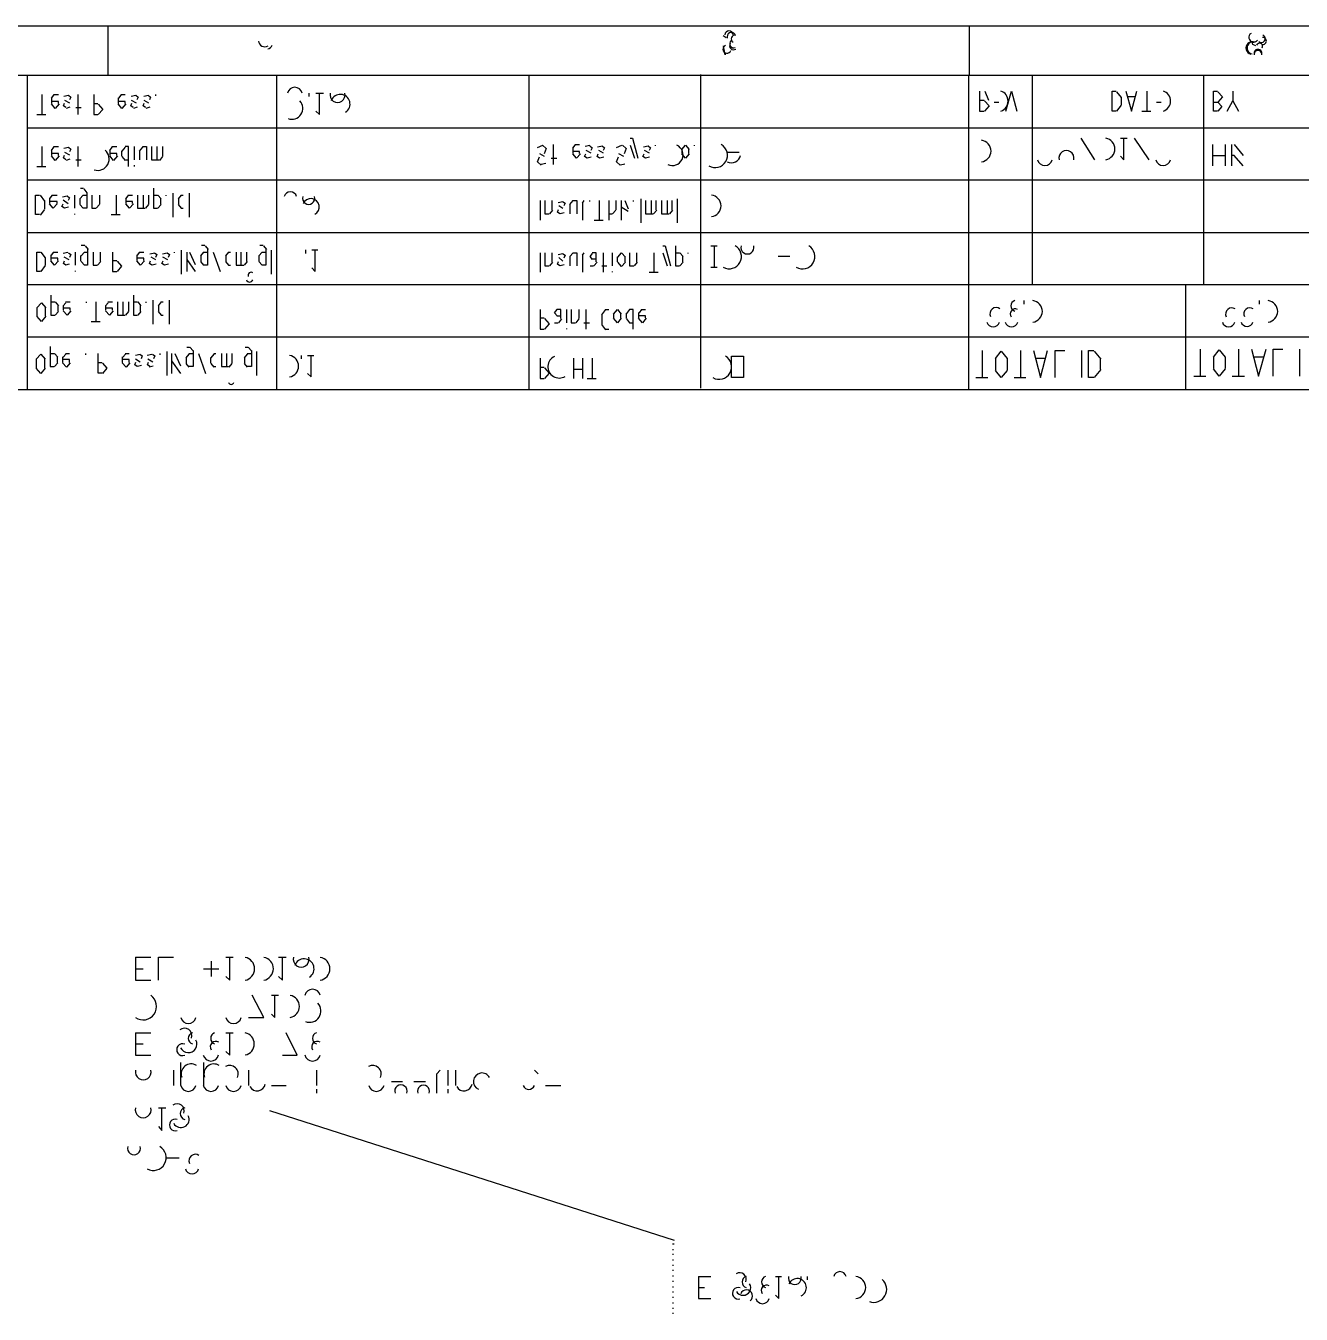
# Model space of a CAD drawing. Header units: millimetres. Extents: x 6 to 1147, y -20 to 811.
# Drawn here: x 318.5 to 539, y 588.2 to 811 of the extents above; entities that cross this region are included whole.
import ezdxf

# ---------------------------------------------------------------- set-up
doc = ezdxf.new("R2010")
doc.units = ezdxf.units.MM
for name, color, linetype in [('ARCS', 4, 'Continuous'), ('CURVES', 6, 'Continuous'), ('LINES', 7, 'Continuous'), ('RECTANGLES', 3, 'Continuous')]:
    doc.layers.add(name, color=color, linetype=linetype)

msp = doc.modelspace()

# ---------------------------------------------------------------- linework, layer by layer
at = {"layer": 'ARCS'}
for centre, radius, start, end in [((440.08, 809.38), 0.722, 4.7636, 175.2364), ((440.53, 809.08), 0.761, 37.3039, 199.179), ((441.13, 808.72), 0.652, 75.9638, 241.1892), ((530.8, 808.99), 0.82, 122.6192, 323.1301), ((532.15, 808.75), 0.658, 228.1798, 67.6199), ((532.42, 808.36), 0.603, 264.2894, 95.7106), ((359.86, 808.48), 1.12, 186.009, 299.3578), ((360.1, 808.15), 1.17, 283.0919, 333.4349), ((439.75, 806.95), 0.702, 109.7989, 339.7751), ((440.89, 807.55), 0.691, 145.6197, 304.3803), ((440.92, 807.88), 0.707, 128.6598, 291.8014), ((530.53, 807.16), 1.07, 67.8906, 258.9965), ((530.71, 807.16), 1.05, 71.0296, 262.0928), ((531.55, 806.08), 0.671, 350.1342, 190.7843), ((531.55, 806.26), 0.663, 355.0303, 185.4403), ((531.82, 807.46), 0.537, 330.9454, 156.8014), ((440.17, 806.08), 0.76, 171.573, 189.8658), ((365.02, 799.06), 1.3, 13.3925, 166.6075), ((364.54, 796.72), 1.88, 249.0755, 43.4518), ((372.43, 799.06), 1.3, 166.293, 13.0919), ((372.91, 797.47), 1.67, 302.125, 159.7751), ((486.52, 797.98), 1.84, 289.0256, 70.9744), ((514.6, 797.98), 1.84, 289.0256, 70.9744), ((483.52, 789.34), 1.88, 277.3524, 82.6476), ((504.94, 789.7), 1.88, 279.1623, 80.8377), ((330.94, 787.99), 2, 252.7839, 49.8208), ((430.3, 788.68), 1.85, 245.0952, 65.0952), ((437.68, 788.62), 2.15, 239.8586, 59.8586), ((498.43, 788.14), 1.3, 346.9081, 193.707), ((440.53, 788.89), 1.58, 243.0042, 348.6901), ((494.71, 788.14), 1.3, 193.707, 346.9081), ((515.14, 788.14), 1.3, 193.3925, 346.6075), ((364.27, 781.18), 1.12, 15.9454, 164.876), ((367.42, 781.18), 1.06, 163.6105, 16.3895), ((367.81, 779.68), 1.44, 297.6995, 156.9487), ((436.84, 779.86), 1.88, 277.3524, 82.6476), ((440.14, 771.1), 2.12, 241.2602, 61.2602), ((443.29, 772.66), 1.12, 164.0546, 15.124), ((452.8, 771.1), 2.15, 239.8586, 59.8586), ((357.22, 767.26), 0.569, 198.4349, 341.5651), ((357.49, 767.83), 0.541, 55.3048, 200.2249), ((486.31, 761.17), 1.11, 54.8658, 204.6769), ((489.61, 761.17), 0.879, 64.29, 216.4692), ((489.76, 762.58), 0.931, 104.9314, 255.0686), ((492.4, 761.62), 1.88, 277.3524, 82.6476), ((527.02, 761.17), 1.06, 56.3099, 206.5651), ((530.17, 761.17), 1.06, 57.8043, 205.9065), ((533.08, 761.62), 1.88, 277.3524, 82.6476), ((485.77, 760.06), 1.12, 195.9454, 344.876), ((488.95, 760.06), 1.12, 195.124, 344.0546), ((526.48, 760.06), 1.12, 195.5241, 344.4759), ((529.66, 760.06), 1.06, 196.3895, 343.6105), ((363.82, 752.14), 1.88, 279.1623, 80.8377), ((410.74, 752.05), 1.96, 114.121, 301.4768), ((438.4, 752.02), 2.15, 239.8586, 59.8586), ((354.04, 749.5), 0.513, 200.556, 339.444), ((544.81, 589.24), 136.52, 150.049, 150.049), ((356.08, 647.95), 2.01, 280.1543, 79.5401), ((359.32, 647.95), 2.01, 280.1543, 79.5401), ((366.13, 649.6), 1.37, 164.4072, 14.9314), ((366.64, 647.95), 1.72, 303.0707, 160.71), ((369.1, 647.95), 2, 278.4889, 81.2538), ((368.11, 643.06), 1.35, 13.0919, 167.4712), ((338.8, 641.44), 2.33, 235.4915, 55.4915), ((363.88, 641.44), 1.95, 280.6197, 79.3803), ((367.6, 640.66), 1.96, 248.1986, 43.5312), ((488.89, 582.7), 59.66, 150.2766, 150.2766), ((346.63, 639.82), 1.35, 192.5288, 346.9081), ((354.43, 639.82), 1.35, 192.5288, 346.9081), ((310.33, 504.31), 134.11, 150.0914, 150.0914), ((345.97, 636.4), 1.26, 340.4269, 129.4007), ((345.64, 633.97), 1.03, 68.8387, 289.9831), ((346.63, 634.93), 1.48, 205.0169, 28.1416), ((347.62, 635.92), 1.01, 107.354, 252.646), ((351.37, 634.45), 0.957, 57.8043, 212.1957), ((351.52, 635.92), 1.03, 110.556, 249.444), ((356.08, 634.96), 1.95, 280.6197, 79.3803), ((368.92, 634.45), 0.962, 59.3493, 211.2637), ((369.1, 635.92), 1.01, 107.354, 252.646), ((350.53, 633.34), 1.35, 193.0919, 347.4712), ((368.11, 633.34), 1.35, 192.5288, 346.9081), ((342.28, 625.51), 6, 179.7135, 179.7135), ((347.11, 629.77), 1.73, 57.875, 198.9967), ((351.04, 629.77), 1.72, 56.9293, 199.29), ((353.77, 629.77), 1.48, 334.9831, 118.1416), ((378.49, 629.77), 1.48, 334.9831, 118.1416), ((339.25, 625.42), 2.97, 178.8427, 178.8427), ((338.83, 630.1), 1.35, 167.4712, 13.0919), ((397.39, 628.45), 1.48, 28.1416, 244.9831), ((346.63, 628.12), 1.37, 194.9314, 344.4072), ((350.53, 628.12), 1.37, 195.5928, 345.0686), ((354.43, 628.12), 1.37, 194.9314, 344.4072), ((358.51, 628.27), 1.43, 208.8557, 349.8245), ((379.15, 628.12), 1.37, 194.9314, 344.4072), ((383.38, 626.8), 1.08, 340.56, 199.44), ((387.28, 626.8), 1.03, 339.444, 200.556), ((394.27, 628.27), 1.43, 208.8557, 349.8245), ((405.49, 628.12), 1.03, 201.1613, 340.0169), ((336.22, 622.3), 3.06, 91.1233, 91.1233), ((342.31, 618.22), 7.23, 180.4755, 180.4755), ((342.34, 619.33), 6.06, 359.7164, 359.7164), ((338.83, 623.56), 1.37, 165.0686, 15.5928), ((344.71, 623.41), 1.21, 338.4287, 127.875), ((346.3, 622.9), 1.06, 106.3895, 253.6105), ((348.34, 622.51), 3.09, 271.1124, 271.1124), ((348.22, 624.01), 1.47, 267.6627, 267.6627), ((336.34, 620.83), 1.47, 87.6627, 87.6627), ((338.68, 618.1), 3.6, 179.0452, 179.0452), ((345.28, 619.42), 2.88, 358.8065, 358.8065), ((344.38, 620.95), 1.01, 73.1416, 287.8787), ((345.34, 621.91), 1.42, 208.706, 26.5651), ((485.74, 555.07), 68.24, 150.0083, 150.0083), ((333.85, 616.63), 1.88, 128.5169, 128.5169), ((342.31, 611.98), 7.29, 0.4716, 0.4716), ((337.24, 616.9), 1.12, 164.4759, 15.5241), ((340.6, 615.28), 2.2, 240.6422, 60.6422), ((350.68, 616.72), 1.9, 235.3048, 235.3048), ((350.05, 617.38), 0.872, 229.1849, 229.1849), ((333.88, 613.54), 1.95, 56.3099, 56.3099), ((333.4, 615.88), 0.865, 123.6901, 123.6901), ((345.91, 612.1), 3.57, 359.0371, 359.0371), ((347.83, 614.77), 1.11, 54.8658, 204.6769), ((350.71, 613.6), 1.95, 306.8699, 306.8699), ((351.16, 614.41), 0.89, 302.6192, 302.6192), ((334.51, 612.85), 0.895, 50.4403, 50.4403), ((347.26, 613.66), 1.18, 194.7436, 345.2564), ((430.45, 601.03), 9.43, 210.4008, 210.4008), ((430.51, 601.15), 9.48, 210.2173, 210.2173), ((430.69, 601.27), 9.43, 210.4008, 210.4008), ((430.81, 601.63), 9.43, 210.4008, 210.4008), ((430.93, 601.36), 9.44, 210.5579, 210.5579), ((426.34, 603.46), 4.76, 209.4759, 209.4759), ((426.55, 603.58), 4.73, 209.6547, 209.6547), ((426.67, 603.94), 4.73, 209.6547, 209.6547), ((426.79, 603.61), 4.71, 209.3379, 209.3379), ((426.31, 603.34), 4.73, 209.6547, 209.6547), ((463.36, 567.31), 29.82, 149.4614, 149.4614), ((441.97, 594.28), 1.11, 336.6148, 124.1597), ((459.28, 594.46), 1.12, 15.5241, 164.4759), ((441.7, 591.85), 1.01, 72.1213, 286.8584), ((442.54, 592.81), 1.32, 208.9264, 31.185), ((443.38, 593.8), 1.01, 107.354, 252.646), ((446.59, 592.33), 0.917, 60.9454, 214.2157), ((446.74, 593.8), 1.01, 107.354, 252.646), ((451.48, 594.46), 1.12, 164.4759, 15.5241), ((451.9, 592.81), 1.58, 296.0535, 155.2976), ((461.8, 592.84), 1.93, 277.125, 82.875), ((465.13, 592.51), 2.24, 250.2011, 49.6669), ((443.11, 591.37), 1.07, 307.2348, 157.9321), ((445.9, 591.22), 1.18, 194.7436, 345.2564)]:
    msp.add_arc(centre, radius, start, end, dxfattribs=at)
at = {"layer": 'CURVES'}
for p, q in [((530.68, 807.76), (530.56, 808.24)), ((531.16, 807.52), (530.68, 807.76)), ((322.96, 798.46), (323.38, 799)), ((324.16, 797.92), (322.96, 797.92)), ((324.16, 797.56), (324.16, 797.92)), ((325.02, 797.14), (325.21, 797.62)), ((325.11, 798.81), (325.93, 798.99)), ((325.9, 799), (326.31, 798.67)), ((326.31, 798.67), (326.09, 798.2)), ((330.28, 799.12), (330.28, 795.64)), ((335.68, 797.92), (334.48, 797.92)), ((334.6, 798.46), (335.02, 799)), ((335.68, 797.56), (335.68, 797.92)), ((336.66, 797.14), (336.85, 797.62)), ((336.75, 798.81), (337.57, 798.99)), ((337.54, 799), (337.95, 798.67)), ((337.95, 798.67), (337.73, 798.2)), ((338.82, 797.14), (339.01, 797.62)), ((338.91, 798.81), (339.73, 798.99)), ((339.7, 799), (340.11, 798.67)), ((340.11, 798.67), (339.89, 798.2)), ((369.28, 795.64), (369.28, 799.36)), ((483.4, 799.72), (483.4, 796.24)), ((484.3, 798.04), (485.08, 797.14)), ((487.96, 796.24), (488.92, 799.72)), ((488.92, 799.72), (489.88, 796.24)), ((506.32, 796.24), (506.32, 799.72)), ((507.1, 799.6), (507.88, 798.58)), ((508.72, 799.72), (509.68, 796.24)), ((509.68, 796.24), (510.64, 799.72)), ((523.84, 796.24), (523.84, 799.72)), ((524.62, 799.6), (525.4, 798.7)), ((525.4, 798.7), (524.62, 797.8)), ((524.62, 797.8), (525.28, 797.02)), ((526.24, 796.24), (527.2, 798.04)), ((527.2, 798.04), (528.16, 796.24)), ((323.62, 796.72), (322.96, 797.5)), ((324.28, 797.5), (323.62, 796.72)), ((325.44, 796.84), (325.02, 797.14)), ((326.16, 796.91), (325.48, 796.72)), ((330.28, 795.64), (331, 795.64)), ((331.06, 797.44), (331.84, 796.54)), ((331.84, 796.54), (331.06, 795.64)), ((335.14, 796.72), (334.48, 797.5)), ((335.8, 797.5), (335.14, 796.72)), ((337.08, 796.84), (336.66, 797.14)), ((337.8, 796.91), (337.12, 796.72)), ((339.24, 796.84), (338.82, 797.14)), ((339.96, 796.91), (339.28, 796.72)), ((368.68, 796.24), (369.28, 795.64)), ((483.4, 796.24), (484.24, 796.24)), ((485.08, 797.14), (484.3, 796.24)), ((507.04, 796.24), (506.32, 796.24)), ((507.88, 797.26), (507.1, 796.24)), ((524.56, 796.24), (523.84, 796.24)), ((525.28, 797.02), (524.62, 796.24)), ((423.04, 791.56), (423.4, 791.56)), ((423.4, 791.56), (424.36, 788.08)), ((508.36, 787.84), (508.36, 791.56)), ((322.96, 789.46), (323.38, 790)), ((324.16, 788.92), (322.96, 788.92)), ((324.16, 788.56), (324.16, 788.92)), ((325.11, 789.81), (325.93, 789.99)), ((325.9, 790), (326.31, 789.67)), ((326.31, 789.67), (326.09, 789.2)), ((333.04, 789.46), (333.46, 790)), ((334.24, 788.92), (333.04, 788.92)), ((334.24, 788.56), (334.24, 788.92)), ((335.2, 789.34), (335.74, 790)), ((336.28, 790.12), (335.68, 790.12)), ((336.28, 786.64), (336.28, 790.12)), ((338.2, 789.34), (338.74, 790)), ((338.68, 790.12), (339.4, 790.12)), ((339.4, 790.12), (339.4, 787.84)), ((340.24, 790.12), (340.24, 787.84)), ((406.99, 789.97), (407.91, 790.36)), ((407.86, 790.36), (408.5, 789.76)), ((408.5, 789.76), (408.16, 788.88)), ((413.08, 789.82), (413.5, 790.36)), ((414.28, 789.28), (413.08, 789.28)), ((413.74, 788.08), (413.08, 788.86)), ((414.4, 788.86), (413.74, 788.08)), ((414.28, 788.92), (414.28, 789.28)), ((415.14, 788.38), (415.33, 788.86)), ((415.23, 790.17), (416.05, 790.35)), ((416.02, 790.24), (416.43, 789.91)), ((416.43, 789.91), (416.21, 789.44)), ((417.3, 788.38), (417.49, 788.86)), ((417.39, 790.05), (418.21, 790.23)), ((418.18, 790.24), (418.59, 789.91)), ((418.59, 789.91), (418.37, 789.44)), ((420.67, 789.97), (421.59, 790.36)), ((421.66, 790.36), (422.3, 789.76)), ((422.3, 789.76), (421.96, 788.88)), ((425.22, 788.38), (425.41, 788.86)), ((425.31, 790.05), (426.13, 790.23)), ((426.1, 790.24), (426.51, 789.91)), ((426.51, 789.91), (426.29, 789.44)), ((431.92, 789.58), (432.58, 790.36)), ((432.58, 788.08), (431.92, 788.86)), ((432.58, 790.36), (433.24, 789.58)), ((433.24, 788.86), (432.58, 788.08)), ((323.62, 787.72), (322.96, 788.5)), ((324.28, 788.5), (323.62, 787.72)), ((325.02, 788.14), (325.21, 788.62)), ((325.44, 787.84), (325.02, 788.14)), ((326.16, 787.91), (325.48, 787.72)), ((333.7, 787.72), (333.04, 788.5)), ((334.36, 788.5), (333.7, 787.72)), ((335.74, 787.72), (335.2, 788.38)), ((340.24, 787.84), (341.56, 787.84)), ((342.16, 788.38), (341.62, 787.72)), ((406.98, 787.48), (407.32, 788.36)), ((407.62, 786.88), (406.98, 787.48)), ((408.41, 787.19), (407.64, 787)), ((415.56, 788.08), (415.14, 788.38)), ((416.28, 788.27), (415.6, 788.08)), ((417.72, 788.08), (417.3, 788.38)), ((418.44, 788.27), (417.76, 788.08)), ((420.66, 787.48), (421, 788.36)), ((421.3, 786.88), (420.66, 787.48)), ((422.09, 787.07), (421.32, 786.88)), ((425.64, 788.08), (425.22, 788.38)), ((426.36, 788.27), (425.68, 788.08)), ((507.76, 788.44), (508.36, 787.84)), ((527.44, 788.56), (526.96, 788.56)), ((529, 786.76), (527.44, 788.56)), ((328.54, 782.8), (329.08, 782.14)), ((329.08, 782.2), (329.08, 779.44)), ((340.6, 782.92), (340.6, 779.44)), ((344.02, 777.9), (344.02, 782.06)), ((346.78, 782.06), (346.78, 777.9)), ((320.2, 778.36), (320.2, 781.72)), ((320.98, 781.72), (321.76, 780.7)), ((323.92, 780.64), (322.6, 780.64)), ((323.26, 779.44), (322.6, 780.22)), ((322.72, 781.18), (323.14, 781.72)), ((323.92, 780.22), (323.26, 779.44)), ((323.92, 780.28), (323.92, 780.64)), ((324.78, 779.74), (324.97, 780.22)), ((325.2, 779.44), (324.78, 779.74)), ((324.87, 781.41), (325.69, 781.59)), ((325.66, 781.6), (326.07, 781.27)), ((326.07, 781.27), (325.85, 780.8)), ((327.88, 781.06), (328.42, 781.72)), ((328.42, 779.44), (327.88, 780.1)), ((329.92, 781.72), (329.92, 779.44)), ((331.24, 780.1), (330.7, 779.44)), ((335.8, 781.06), (336.22, 781.6)), ((337, 780.64), (335.8, 780.64)), ((336.46, 779.44), (335.8, 780.22)), ((337.12, 780.22), (336.46, 779.44)), ((337, 780.28), (337, 780.64)), ((337.84, 781.72), (337.84, 779.44)), ((339.76, 780.1), (339.22, 779.44)), ((341.38, 781.72), (341.92, 781.06)), ((341.92, 780.1), (341.38, 779.44)), ((344.92, 781.06), (345.46, 781.72)), ((345.46, 779.44), (344.92, 780.1)), ((408.28, 780.76), (408.28, 778.48)), ((410.55, 780.45), (411.37, 780.63)), ((411.34, 780.64), (411.75, 780.31)), ((411.75, 780.31), (411.53, 779.84)), ((412.6, 780.1), (413.14, 780.76)), ((413.08, 780.76), (413.8, 780.76)), ((413.8, 780.76), (413.8, 778.48)), ((414.76, 780.34), (415.06, 780.76)), ((424.9, 776.94), (424.9, 781.1)), ((425.68, 780.76), (425.68, 778.48)), ((428.44, 780.76), (428.44, 778.48)), ((431.14, 781.1), (431.14, 776.94)), ((320.92, 778.36), (320.2, 778.36)), ((321.76, 779.26), (320.98, 778.24)), ((325.92, 779.63), (325.24, 779.44)), ((329.08, 779.44), (328.36, 779.44)), ((329.92, 779.44), (330.64, 779.44)), ((337.84, 779.44), (339.16, 779.44)), ((340.6, 779.44), (341.32, 779.44)), ((408.28, 778.48), (409, 778.48)), ((409.6, 779.14), (409.06, 778.48)), ((410.46, 778.78), (410.65, 779.26)), ((410.88, 778.48), (410.46, 778.78)), ((411.6, 778.67), (410.92, 778.48)), ((420.52, 779.14), (419.98, 778.48)), ((425.68, 778.48), (427, 778.48)), ((427.6, 779.14), (427.06, 778.48)), ((428.44, 778.48), (429.76, 778.48)), ((430.36, 779.14), (429.82, 778.48)), ((320.44, 768.52), (320.44, 771.88)), ((321.1, 771.88), (321.88, 770.86)), ((322.96, 771.34), (323.38, 771.88)), ((324.99, 771.69), (325.81, 771.87)), ((325.9, 771.76), (326.31, 771.43)), ((326.31, 771.43), (326.09, 770.96)), ((328.12, 771.22), (328.66, 771.88)), ((328.78, 772.96), (329.32, 772.3)), ((329.2, 772.36), (329.2, 769.6)), ((330.16, 771.88), (330.16, 769.6)), ((333.52, 771.88), (333.52, 768.52)), ((337.84, 771.34), (338.26, 771.88)), ((339.99, 771.57), (340.81, 771.75)), ((340.78, 771.76), (341.19, 771.43)), ((341.19, 771.43), (340.97, 770.96)), ((342.15, 771.57), (342.97, 771.75)), ((342.94, 771.76), (343.35, 771.43)), ((343.35, 771.43), (343.13, 770.96)), ((345.46, 768.06), (345.46, 772.22)), ((348.76, 771.22), (349.3, 771.88)), ((349.54, 772.96), (350.08, 772.3)), ((349.96, 772.36), (349.96, 769.6)), ((353.08, 771.22), (353.62, 771.88)), ((354.88, 771.88), (354.88, 769.6)), ((358.84, 771.22), (359.38, 771.88)), ((359.62, 772.96), (360.16, 772.3)), ((360.04, 772.36), (360.04, 769.6)), ((360.94, 772.22), (360.94, 768.06)), ((368.56, 768.52), (368.56, 772.24)), ((408.28, 771.76), (408.28, 769.48)), ((410.55, 771.45), (411.37, 771.63)), ((411.34, 771.64), (411.75, 771.31)), ((411.75, 771.31), (411.53, 770.84)), ((412.6, 771.1), (413.14, 771.76)), ((413.08, 771.76), (413.8, 771.76)), ((413.8, 771.76), (413.8, 769.48)), ((414.76, 771.34), (415.06, 771.76)), ((416.08, 771.1), (416.5, 771.64)), ((416.5, 770.56), (416.08, 771.1)), ((417.16, 771.76), (416.44, 771.76)), ((417.16, 770.2), (417.16, 771.76)), ((420.88, 770.98), (421.54, 771.76)), ((421.54, 771.76), (422.2, 770.98)), ((422.92, 771.76), (422.92, 769.48)), ((428.68, 772.96), (429.04, 772.96)), ((429.04, 772.96), (430, 769.48)), ((430.84, 772.96), (430.84, 769.48)), ((431.62, 771.76), (432.16, 771.1)), ((321.88, 769.54), (321.1, 768.52)), ((324.04, 770.8), (322.84, 770.8)), ((323.5, 769.6), (322.84, 770.38)), ((324.16, 770.38), (323.5, 769.6)), ((324.04, 770.44), (324.04, 770.8)), ((325.02, 769.9), (325.21, 770.38)), ((325.44, 769.6), (325.02, 769.9)), ((326.04, 769.79), (325.36, 769.6)), ((328.66, 769.6), (328.12, 770.26)), ((329.2, 769.6), (328.6, 769.6)), ((330.16, 769.6), (330.88, 769.6)), ((331.48, 770.26), (330.94, 769.6)), ((334.3, 770.32), (335.08, 769.42)), ((335.08, 769.42), (334.3, 768.52)), ((338.92, 770.8), (337.72, 770.8)), ((338.38, 769.6), (337.72, 770.38)), ((339.04, 770.38), (338.38, 769.6)), ((338.92, 770.44), (338.92, 770.8)), ((339.9, 769.9), (340.09, 770.38)), ((340.32, 769.6), (339.9, 769.9)), ((341.04, 769.79), (340.36, 769.6)), ((342.06, 769.9), (342.25, 770.38)), ((342.48, 769.6), (342.06, 769.9)), ((343.2, 769.79), (342.52, 769.6)), ((349.3, 769.6), (348.76, 770.26)), ((349.96, 769.6), (349.24, 769.6)), ((353.62, 769.6), (353.08, 770.26)), ((354.88, 769.6), (356.2, 769.6)), ((356.8, 770.26), (356.26, 769.6)), ((359.38, 769.6), (358.84, 770.26)), ((360.04, 769.6), (359.32, 769.6)), ((367.96, 769.12), (368.56, 768.52)), ((408.28, 769.48), (409, 769.48)), ((409.6, 770.14), (409.06, 769.48)), ((410.46, 769.78), (410.65, 770.26)), ((410.88, 769.48), (410.46, 769.78)), ((411.6, 769.67), (410.92, 769.48)), ((417.28, 770.14), (416.74, 769.48)), ((421.54, 769.36), (420.88, 770.14)), ((422.2, 770.14), (421.54, 769.36)), ((422.92, 769.48), (423.64, 769.48)), ((424.24, 770.14), (423.7, 769.48)), ((430.84, 769.48), (431.56, 769.48)), ((432.16, 770.14), (431.62, 769.48)), ((321.04, 768.52), (320.44, 768.52)), ((333.52, 768.52), (334.24, 768.52)), ((322.84, 764.44), (322.84, 760.96)), ((337.12, 764.44), (337.12, 760.96)), ((320.44, 762.22), (321.22, 763.12)), ((321.22, 763.12), (322, 762.22)), ((323.62, 763.24), (324.16, 762.58)), ((325, 762.58), (325.42, 763.12)), ((326.2, 762.16), (325, 762.16)), ((326.2, 761.8), (326.2, 762.16)), ((332.32, 762.58), (332.74, 763.12)), ((333.52, 762.16), (332.32, 762.16)), ((333.52, 761.8), (333.52, 762.16)), ((334.36, 763.24), (334.36, 760.96)), ((337.9, 763.24), (338.44, 762.58)), ((340.54, 759.42), (340.54, 763.58)), ((341.44, 762.58), (341.98, 763.24)), ((343.3, 763.58), (343.3, 759.42)), ((407.44, 761.92), (407.44, 758.56)), ((409.96, 761.38), (410.38, 761.92)), ((411.04, 761.92), (410.32, 761.92)), ((411.04, 760.36), (411.04, 761.92)), ((412.84, 761.92), (412.84, 759.64)), ((418.12, 761.02), (418.78, 761.92)), ((420.16, 761.14), (420.82, 761.92)), ((420.82, 761.92), (421.48, 761.14)), ((422.44, 761.26), (422.98, 761.92)), ((423.52, 761.92), (422.92, 761.92)), ((423.52, 758.56), (423.52, 761.92)), ((424.6, 761.38), (425.02, 761.92)), ((321.22, 759.88), (320.44, 760.78)), ((322, 760.78), (321.22, 759.88)), ((322.84, 760.96), (323.56, 760.96)), ((324.16, 761.62), (323.62, 760.96)), ((325.66, 760.96), (325, 761.74)), ((326.32, 761.74), (325.66, 760.96)), ((332.98, 760.96), (332.32, 761.74)), ((333.64, 761.74), (332.98, 760.96)), ((334.36, 760.96), (335.68, 760.96)), ((336.28, 761.62), (335.74, 760.96)), ((337.12, 760.96), (337.84, 760.96)), ((338.44, 761.62), (337.9, 760.96)), ((341.98, 760.96), (341.44, 761.62)), ((408.22, 760.36), (409, 759.46)), ((410.38, 760.84), (409.96, 761.38)), ((411.16, 760.3), (410.62, 759.64)), ((414.16, 760.3), (413.62, 759.64)), ((420.82, 759.64), (420.16, 760.42)), ((421.48, 760.42), (420.82, 759.64)), ((422.98, 759.64), (422.44, 760.3)), ((425.68, 760.84), (424.48, 760.84)), ((425.14, 759.64), (424.48, 760.42)), ((425.8, 760.42), (425.14, 759.64)), ((425.68, 760.48), (425.68, 760.84)), ((407.44, 758.56), (408.16, 758.56)), ((409, 759.46), (408.22, 758.56)), ((412.84, 759.64), (413.56, 759.64)), ((418.78, 758.44), (418.12, 759.34)), ((322.72, 755.56), (322.72, 752.08)), ((346.9, 755.44), (347.44, 754.78)), ((356.98, 755.44), (357.52, 754.78)), ((320.32, 753.34), (321.1, 754.24)), ((321.1, 754.24), (321.88, 753.34)), ((323.5, 754.36), (324.04, 753.7)), ((326.08, 753.28), (324.88, 753.28)), ((325, 753.7), (325.42, 754.24)), ((326.08, 752.8), (326.08, 753.28)), ((331, 754.36), (331, 751)), ((336.4, 753.28), (335.2, 753.28)), ((335.32, 753.7), (335.74, 754.24)), ((336.4, 752.8), (336.4, 753.28)), ((337.47, 754.05), (338.29, 754.23)), ((338.26, 754.24), (338.67, 753.91)), ((338.67, 753.91), (338.45, 753.44)), ((339.51, 754.05), (340.33, 754.23)), ((340.42, 754.24), (340.83, 753.91)), ((340.83, 753.91), (340.61, 753.44)), ((342.94, 750.54), (342.94, 754.7)), ((346.24, 753.58), (346.78, 754.24)), ((347.44, 754.84), (347.44, 752.08)), ((350.56, 753.58), (351.1, 754.24)), ((352.36, 754.36), (352.36, 752.08)), ((356.32, 753.58), (356.86, 754.24)), ((357.52, 754.84), (357.52, 752.08)), ((358.42, 754.7), (358.42, 750.54)), ((367.84, 750.28), (367.84, 754)), ((407.44, 753.52), (407.44, 750.04)), ((486.16, 753.46), (487.18, 754.72)), ((487.18, 754.72), (488.2, 753.46)), ((492.76, 754.84), (493.96, 750.16)), ((493.96, 750.16), (495.16, 754.84)), ((496.48, 750.16), (496.48, 754.84)), ((496.48, 754.84), (498.16, 754.84)), ((502.24, 750.16), (502.24, 754.84)), ((503.26, 754.72), (504.4, 753.34)), ((523.84, 753.7), (524.86, 754.96)), ((524.86, 754.96), (525.88, 753.7)), ((530.44, 755.08), (531.64, 750.4)), ((531.64, 750.4), (532.96, 755.08)), ((534.16, 750.4), (534.16, 755.08)), ((534.16, 755.08), (535.84, 755.08)), ((321.1, 750.88), (320.32, 751.78)), ((321.88, 751.78), (321.1, 750.88)), ((322.72, 752.08), (323.44, 752.08)), ((324.04, 752.74), (323.5, 752.08)), ((325.54, 751.96), (324.88, 752.74)), ((326.2, 752.74), (325.54, 751.96)), ((331, 751), (331.72, 751)), ((331.78, 752.68), (332.56, 751.78)), ((332.56, 751.78), (331.78, 750.88)), ((335.86, 751.96), (335.2, 752.74)), ((336.52, 752.74), (335.86, 751.96)), ((337.38, 752.38), (337.57, 752.86)), ((337.8, 752.08), (337.38, 752.38)), ((338.52, 752.27), (337.84, 752.08)), ((339.54, 752.38), (339.73, 752.86)), ((339.96, 752.08), (339.54, 752.38)), ((340.56, 752.15), (339.88, 751.96)), ((346.78, 751.96), (346.24, 752.62)), ((347.44, 752.08), (346.72, 752.08)), ((351.1, 751.96), (350.56, 752.62)), ((352.36, 752.08), (353.56, 752.08)), ((354.16, 752.62), (353.62, 751.96)), ((356.86, 751.96), (356.32, 752.62)), ((357.52, 752.08), (356.8, 752.08)), ((367.24, 750.88), (367.84, 750.28)), ((408.22, 751.84), (409, 750.94)), ((409, 750.94), (408.22, 750.04)), ((487.18, 750.16), (486.16, 751.42)), ((488.2, 751.42), (487.18, 750.16)), ((504.4, 751.54), (503.26, 750.16)), ((524.86, 750.4), (523.84, 751.66)), ((525.88, 751.66), (524.86, 750.4)), ((407.44, 750.04), (408.16, 750.04)), ((503.2, 750.16), (502.24, 750.16)), ((337.48, 649.96), (337.48, 646)), ((341.44, 646), (341.44, 649.96)), ((341.44, 649.96), (344.08, 649.96)), ((353.8, 646), (353.8, 649.96)), ((362.92, 646), (362.92, 649.96)), ((353.08, 646.6), (353.8, 646)), ((362.2, 646.6), (362.92, 646)), ((337.48, 646), (340.12, 646)), ((359.68, 639.52), (357.64, 643.36)), ((361.6, 639.52), (361.6, 643.36)), ((357.04, 639.52), (359.68, 639.52)), ((361, 640.12), (361.6, 639.52)), ((337.48, 636.88), (337.48, 633.04)), ((353.8, 633.04), (353.8, 636.88)), ((365.44, 633.04), (363.52, 636.88)), ((337.48, 633.04), (340.12, 633.04)), ((353.08, 633.64), (353.8, 633.04)), ((362.92, 633.04), (365.44, 633.04)), ((389.56, 629.8), (390.16, 630.4)), ((389.56, 626.44), (389.56, 629.8)), ((342.04, 619.96), (342.04, 623.92)), ((341.44, 620.68), (342.04, 619.96)), ((434.8, 594.76), (434.8, 590.92)), ((448.72, 590.92), (448.72, 594.76)), ((434.8, 590.92), (436.96, 590.92)), ((448.12, 591.52), (448.72, 590.92))]:
    msp.add_line(p, q, dxfattribs=at)
at = {"layer": 'LINES'}
for p, q in [((332.68, 811), (332.68, 802.48)), ((481.6, 811), (481.6, 802.48)), ((439.12, 809.32), (439.6, 808.96)), ((439.12, 807.52), (439.36, 805.96)), ((318.76, 802.48), (318.76, 748.12)), ((361.84, 802.48), (361.84, 748.12)), ((405.52, 802.48), (405.52, 748.12)), ((435.16, 802.6), (435.16, 748.36)), ((481.48, 802.48), (481.48, 748.12)), ((492.52, 802.48), (492.52, 766.24)), ((522.16, 802.48), (522.16, 766.24)), ((321.28, 799.12), (321.28, 795.64)), ((322.96, 798.52), (322.96, 797.56)), ((323.32, 799.12), (324.16, 799.12)), ((325.24, 798.16), (326.08, 797.68)), ((327.52, 799.12), (327.52, 795.64)), ((330.28, 797.56), (331, 797.56)), ((334.48, 798.52), (334.48, 797.56)), ((334.96, 799.12), (335.68, 799.12)), ((336.76, 798.16), (337.6, 797.68)), ((338.92, 798.16), (339.76, 797.68)), ((340.96, 799.12), (340.96, 798.88)), ((367.48, 799.36), (367.48, 798.76)), ((368.68, 799.36), (370, 799.36)), ((483.4, 798.16), (484.24, 798.16)), ((484.36, 799.72), (484.96, 798.16)), ((485.92, 797.8), (486.76, 797.8)), ((506.32, 799.72), (507.04, 799.72)), ((507.88, 798.64), (507.88, 797.32)), ((509.08, 798.76), (510.28, 798.76)), ((512.32, 799.72), (512.32, 796.24)), ((514, 797.8), (514.84, 797.8)), ((523.84, 799.72), (524.56, 799.72)), ((523.84, 797.8), (524.56, 797.8)), ((527.2, 799.72), (527.2, 798.04)), ((320.44, 795.64), (322, 795.64)), ((327.16, 796.84), (328.12, 796.84)), ((511.48, 796.24), (513.04, 796.24)), ((318.76, 793.36), (672.16, 793.36)), ((500.92, 791.56), (503.32, 787.84)), ((507.76, 791.56), (508.96, 791.56)), ((510.16, 791.56), (512.68, 787.84)), ((321.28, 790.12), (321.28, 786.64)), ((322.96, 789.52), (322.96, 788.56)), ((323.32, 790.12), (324.16, 790.12)), ((325.24, 789.16), (326.08, 788.68)), ((327.52, 790.12), (327.52, 786.64)), ((333.04, 789.52), (333.04, 788.56)), ((333.4, 790.12), (334.24, 790.12)), ((335.08, 789.4), (335.08, 788.44)), ((337.24, 790.12), (337.24, 787.84)), ((338.2, 789.4), (338.2, 787.84)), ((341.2, 790.12), (341.2, 787.84)), ((342.16, 790.12), (342.16, 788.44)), ((407.32, 788.92), (408.16, 788.44)), ((409.72, 790.48), (409.72, 787)), ((413.08, 789.88), (413.08, 788.92)), ((413.44, 790.48), (414.28, 790.48)), ((415.36, 789.52), (416.2, 789.04)), ((417.52, 789.52), (418.36, 789.04)), ((421, 788.92), (421.84, 788.44)), ((423.04, 790.36), (423.76, 788.08)), ((425.44, 789.52), (426.28, 789.04)), ((427.36, 790.36), (427.36, 790.24)), ((431.92, 789.64), (431.92, 788.92)), ((433.12, 789.64), (433.12, 788.92)), ((434.08, 790.36), (434.08, 790.24)), ((439.72, 789.16), (441.88, 789.16)), ((523.72, 790.48), (523.72, 786.76)), ((525.88, 790.48), (525.88, 786.76)), ((526.96, 790.48), (526.96, 786.76)), ((527.44, 790.48), (529, 788.56)), ((320.44, 786.64), (322, 786.64)), ((327.16, 787.84), (328.12, 787.84)), ((335.68, 787.84), (336.28, 787.84)), ((337.24, 786.88), (337.24, 786.64)), ((409.36, 788.08), (410.32, 788.08)), ((523.72, 788.56), (525.88, 788.56)), ((318.76, 784.36), (491.68, 784.36)), ((491.68, 784.36), (672.16, 784.36)), ((328, 782.92), (328.48, 782.92)), ((320.2, 781.72), (320.92, 781.72)), ((321.76, 780.76), (321.76, 779.32)), ((322.6, 781.24), (322.6, 780.28)), ((323.08, 781.72), (323.92, 781.72)), ((325, 780.88), (325.84, 780.28)), ((326.92, 781.72), (326.92, 779.44)), ((327.88, 781.12), (327.88, 780.16)), ((328.36, 781.72), (329.08, 781.72)), ((331.24, 781.72), (331.24, 780.16)), ((334.12, 781.72), (334.12, 778.36)), ((335.8, 781.12), (335.8, 780.28)), ((336.16, 781.72), (337, 781.72)), ((338.8, 781.72), (338.8, 779.44)), ((339.76, 781.72), (339.76, 780.16)), ((340.6, 781.72), (341.32, 781.72)), ((341.8, 781.12), (341.8, 780.16)), ((342.76, 781.72), (342.76, 781.6)), ((344.92, 781.12), (344.92, 780.16)), ((345.4, 781.72), (345.76, 781.72)), ((407.44, 780.76), (407.44, 777.4)), ((409.48, 780.76), (409.48, 779.2)), ((410.68, 779.92), (411.4, 779.44)), ((412.6, 780.16), (412.6, 778.48)), ((414.76, 780.4), (414.76, 777.4)), ((415.96, 780.76), (415.96, 780.64)), ((417.64, 780.76), (417.64, 777.4)), ((419.32, 780.76), (419.32, 777.4)), ((420.52, 780.76), (420.52, 779.2)), ((421.48, 780.76), (421.48, 777.4)), ((422.08, 780.76), (422.68, 779.32)), ((423.52, 780.76), (423.52, 780.64)), ((426.64, 780.76), (426.64, 778.48)), ((427.48, 780.76), (427.48, 779.2)), ((429.4, 780.76), (429.4, 778.48)), ((430.24, 780.76), (430.24, 779.2)), ((326.92, 778.48), (326.92, 778.36)), ((333.28, 778.36), (334.84, 778.36)), ((345.4, 779.44), (345.76, 779.44)), ((419.32, 778.48), (419.92, 778.48)), ((421.48, 779.68), (422.68, 778.96)), ((416.8, 777.4), (418.36, 777.4)), ((318.76, 775.24), (672.16, 775.24)), ((328.12, 773.08), (328.72, 773.08)), ((348.88, 773.08), (349.48, 773.08)), ((358.96, 773.08), (359.56, 773.08)), ((320.44, 771.88), (321.04, 771.88)), ((321.88, 770.92), (321.88, 769.6)), ((322.84, 771.4), (322.84, 770.44)), ((323.32, 771.88), (324.04, 771.88)), ((325.12, 771.04), (325.96, 770.56)), ((327.04, 771.88), (327.04, 769.6)), ((328, 771.28), (328, 770.32)), ((328.6, 771.88), (329.2, 771.88)), ((331.36, 771.88), (331.36, 770.32)), ((337.72, 771.4), (337.72, 770.44)), ((338.2, 771.88), (338.92, 771.88)), ((340.12, 771.04), (340.96, 770.56)), ((342.16, 771.04), (343, 770.56)), ((344.2, 771.88), (344.2, 771.76)), ((346.36, 771.88), (346.36, 768.52)), ((346.84, 771.88), (347.8, 769.72)), ((348.76, 771.28), (348.76, 770.32)), ((349.24, 771.88), (349.96, 771.88)), ((350.92, 771.88), (352.12, 768.52)), ((353.08, 771.28), (353.08, 770.32)), ((353.56, 771.88), (353.92, 771.88)), ((355.72, 771.88), (355.72, 769.6)), ((356.68, 771.88), (356.68, 770.32)), ((358.84, 771.28), (358.84, 770.32)), ((359.32, 771.88), (360.04, 771.88)), ((366.88, 772.24), (366.88, 771.64)), ((367.96, 772.24), (369.04, 772.24)), ((407.44, 771.76), (407.44, 768.4)), ((409.48, 771.76), (409.48, 770.2)), ((410.68, 770.92), (411.4, 770.32)), ((412.6, 771.16), (412.6, 769.48)), ((414.76, 771.4), (414.76, 768.4)), ((418.36, 771.76), (418.36, 768.4)), ((419.92, 771.76), (419.92, 769.48)), ((420.76, 771.04), (420.76, 770.2)), ((422.08, 771.04), (422.08, 770.2)), ((424.12, 771.76), (424.12, 770.2)), ((427.12, 771.76), (427.12, 768.4)), ((428.68, 771.76), (429.4, 769.48)), ((430.84, 771.76), (431.56, 771.76)), ((432.04, 771.16), (432.04, 770.2)), ((433, 771.76), (433, 771.64)), ((436.96, 772.96), (438.04, 772.96)), ((437.56, 772.96), (437.56, 769.24)), ((448.6, 771.16), (450.64, 771.16)), ((327.04, 768.64), (327.04, 768.52)), ((333.52, 770.44), (334.24, 770.44)), ((346.36, 770.56), (347.8, 768.52)), ((353.56, 769.6), (353.92, 769.6)), ((416.08, 769.48), (416.68, 769.48)), ((416.44, 770.68), (417.16, 770.68)), ((418.12, 769.48), (418.96, 769.48)), ((436.96, 769.24), (438.04, 769.24)), ((419.92, 768.52), (419.92, 768.4)), ((426.28, 768.4), (427.84, 768.4)), ((318.76, 766.24), (672.16, 766.24)), ((519.04, 766.24), (519.04, 748.12)), ((320.44, 762.28), (320.44, 760.84)), ((321.88, 762.28), (321.88, 760.84)), ((322.84, 763.24), (323.56, 763.24)), ((324.04, 762.64), (324.04, 761.68)), ((325, 762.64), (325, 761.8)), ((325.36, 763.24), (326.2, 763.24)), ((328.96, 763.24), (328.96, 763.12)), ((330.64, 763.24), (330.64, 759.88)), ((332.32, 762.64), (332.32, 761.8)), ((332.68, 763.24), (333.52, 763.24)), ((335.32, 763.24), (335.32, 760.96)), ((336.28, 763.24), (336.28, 761.68)), ((337.12, 763.24), (337.84, 763.24)), ((338.32, 762.64), (338.32, 761.68)), ((339.28, 763.24), (339.28, 763.12)), ((341.44, 762.64), (341.44, 761.68)), ((341.92, 763.24), (342.28, 763.24)), ((412, 761.92), (412, 759.64)), ((414.16, 761.92), (414.16, 760.36)), ((415.36, 761.92), (415.36, 758.56)), ((418.72, 761.92), (419.32, 761.92)), ((424.96, 761.92), (425.68, 761.92)), ((491.08, 763.48), (491.08, 762.88)), ((531.76, 763.48), (531.76, 762.88)), ((329.8, 759.88), (331.36, 759.88)), ((341.92, 760.96), (342.28, 760.96)), ((407.44, 760.48), (408.16, 760.48)), ((410.32, 760.84), (411.04, 760.84)), ((418.12, 761.08), (418.12, 759.4)), ((420.16, 761.2), (420.16, 760.48)), ((421.36, 761.2), (421.36, 760.48)), ((422.32, 761.32), (422.32, 760.36)), ((424.48, 761.44), (424.48, 760.48)), ((409.96, 759.64), (410.56, 759.64)), ((412, 758.68), (412, 758.56)), ((415, 759.64), (415.96, 759.64)), ((418.72, 758.56), (419.32, 758.56)), ((422.92, 759.64), (423.52, 759.64)), ((318.76, 757.24), (672.16, 757.24)), ((346.36, 755.44), (346.84, 755.44)), ((356.44, 755.44), (356.92, 755.44)), ((320.32, 753.4), (320.32, 751.84)), ((321.76, 753.4), (321.76, 751.84)), ((322.72, 754.36), (323.44, 754.36)), ((323.92, 753.76), (323.92, 752.8)), ((324.88, 753.76), (324.88, 752.8)), ((325.36, 754.36), (326.08, 754.36)), ((328.84, 754.36), (328.84, 754.12)), ((335.2, 753.76), (335.2, 752.8)), ((335.68, 754.36), (336.4, 754.36)), ((337.48, 753.4), (338.32, 752.92)), ((339.64, 753.4), (340.48, 752.92)), ((341.68, 754.36), (341.68, 754.12)), ((343.72, 754.36), (343.72, 750.88)), ((343.72, 753.04), (345.28, 750.88)), ((344.32, 754.36), (345.28, 752.2)), ((346.24, 753.64), (346.24, 752.68)), ((346.72, 754.36), (347.44, 754.36)), ((348.4, 754.36), (349.6, 750.88)), ((350.44, 753.64), (350.44, 752.68)), ((351.04, 754.36), (351.4, 754.36)), ((353.2, 754.36), (353.2, 752.08)), ((354.16, 754.36), (354.16, 752.68)), ((356.32, 753.64), (356.32, 752.68)), ((356.8, 754.36), (357.52, 754.36)), ((366.16, 754), (366.16, 753.4)), ((367.24, 754), (368.32, 754)), ((413.2, 753.52), (413.2, 750.04)), ((414.76, 753.52), (414.76, 750.04)), ((416.44, 753.52), (416.44, 750.04)), ((483.88, 754.84), (483.88, 750.16)), ((486.16, 753.52), (486.16, 751.48)), ((488.2, 753.52), (488.2, 751.48)), ((490.48, 754.84), (490.48, 750.16)), ((493.12, 753.52), (494.8, 753.52)), ((501.04, 754.84), (501.04, 750.16)), ((502.24, 754.84), (503.2, 754.84)), ((504.28, 753.4), (504.28, 751.6)), ((521.56, 755.08), (521.56, 750.4)), ((523.84, 753.76), (523.84, 751.72)), ((525.88, 753.76), (525.88, 751.72)), ((528.16, 755.08), (528.16, 750.4)), ((530.8, 753.76), (532.6, 753.76)), ((538.72, 755.08), (538.72, 750.4)), ((331, 752.8), (331.72, 752.8)), ((351.04, 752.08), (351.4, 752.08)), ((407.44, 751.96), (408.16, 751.96)), ((413.2, 751.6), (414.76, 751.6)), ((415.6, 750.04), (417.16, 750.04)), ((482.8, 750.16), (484.84, 750.16)), ((489.4, 750.16), (491.44, 750.16)), ((520.48, 750.4), (522.52, 750.4)), ((527.08, 750.4), (529.24, 750.4)), ((52.24, 748.12), (1137.16, 748.12)), ((337.48, 649.96), (340.12, 649.96)), ((350.56, 649.24), (350.56, 646.6)), ((353.08, 649.96), (354.4, 649.96)), ((362.2, 649.96), (363.52, 649.96)), ((337.48, 647.92), (338.8, 647.92)), ((349.24, 647.92), (351.88, 647.92)), ((361, 643.36), (362.2, 643.36)), ((337.48, 636.88), (340.12, 636.88)), ((337.48, 634.96), (338.8, 634.96)), ((353.08, 636.88), (354.4, 636.88)), ((345.28, 631.72), (345.28, 627.76)), ((349.24, 631.72), (349.24, 627.76)), ((344.08, 630.4), (344.08, 627.76)), ((357.04, 630.4), (357.04, 627.76)), ((368.8, 630.4), (368.8, 627.76)), ((381.76, 628.48), (383.68, 628.48)), ((385.6, 628.48), (387.64, 628.48)), ((391.48, 630.4), (391.48, 627.76)), ((392.8, 630.4), (392.8, 627.76)), ((406.48, 630.4), (407.08, 629.8)), ((361, 627.76), (363.52, 627.76)), ((368.8, 627.16), (368.8, 626.44)), ((391.48, 627.16), (391.48, 626.44)), ((408.4, 627.76), (411.04, 627.76)), ((341.44, 623.92), (342.76, 623.92)), ((360.64, 623.44), (430.6, 601)), ((342.88, 615.28), (345.04, 615.28)), ((430.36, 600.4), (430.6, 600.4)), ((430.36, 599.44), (430.48, 599.44)), ((430.36, 598.6), (430.48, 598.6)), ((430.36, 597.64), (430.48, 597.64)), ((430.36, 596.68), (430.48, 596.68)), ((430.36, 595.84), (430.48, 595.84)), ((430.36, 594.88), (430.48, 594.88)), ((430.36, 593.92), (430.48, 593.92)), ((430.36, 592.96), (430.48, 592.96)), ((434.8, 594.76), (436.96, 594.76)), ((434.8, 592.84), (435.88, 592.84)), ((448.12, 594.76), (449.2, 594.76)), ((453.64, 594.76), (453.64, 594.16)), ((430.36, 592.12), (430.48, 592.12)), ((430.36, 591.16), (430.48, 591.16)), ((430.36, 590.2), (430.48, 590.2)), ((430.36, 589.24), (430.48, 589.24)), ((430.36, 588.4), (430.48, 588.4))]:
    msp.add_line(p, q, dxfattribs=at)
at = {"layer": 'RECTANGLES'}
for p, q in [((42.88, 811), (1146.64, 811)), ((52.24, 802.48), (1137.16, 802.48)), ((440.56, 753.88), (442.6, 753.88)), ((440.56, 750.16), (440.56, 753.88)), ((442.6, 753.88), (442.6, 750.16)), ((442.6, 750.16), (440.56, 750.16))]:
    msp.add_line(p, q, dxfattribs=at)

doc.saveas('drawing.dxf')
